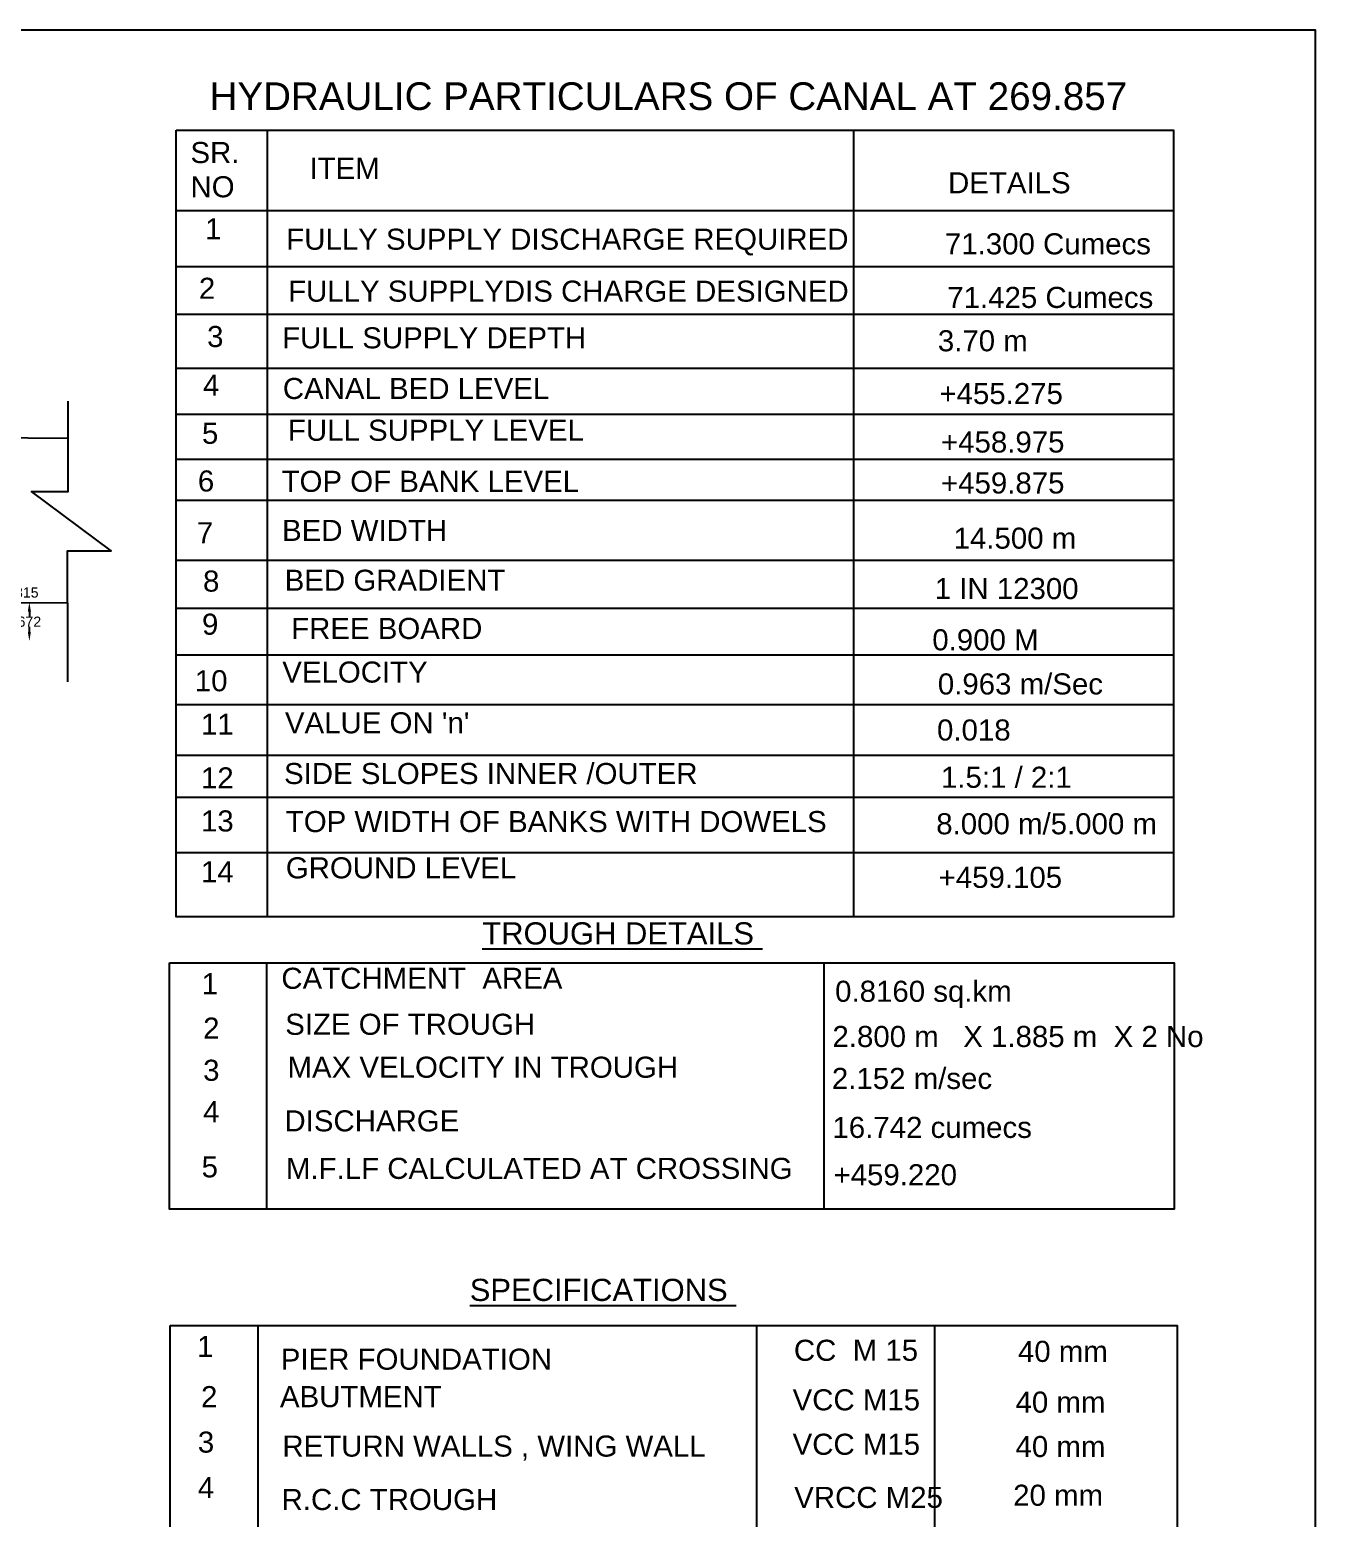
# Model space of a CAD drawing. Header units: inches. Extents: x 3910 to 36465, y 2 to 22749.
# Drawn here: x 29503 to 36465, y 14690 to 22749 of the extents above; entities that cross this region are included whole.
import ezdxf

# ---------------------------------------------------------------- set-up
doc = ezdxf.new("R2010")
doc.units = ezdxf.units.IN
doc.header["$MEASUREMENT"] = 0
doc.layers.add('DIMENSIONS', color=7, linetype='Continuous')
doc.layers.add('TEXT', color=7, linetype='Continuous')
doc.styles.get("Standard").update_dxf_attribs({"font": 'arial.ttf', "height": 55})
doc.dimstyles.get("Standard").update_dxf_attribs({"dimtxt": 55, "dimasz": 50, "dimexe": 0.18, "dimexo": 0.0625, "dimgap": 0.09, "dimtad": 0, "dimtih": 1, "dimtoh": 1, "dimdec": 4, "dimzin": 0, "dimdsep": 46, "dimtxsty": 'Standard', "dimcen": 0.09, "dimse1": 1, "dimse2": 1, "dimadec": 0, "dimazin": 0, "dimtfac": 1, "dimtdec": 4, "dimtofl": 0, "dimtmove": 0, "dimatfit": 3, "dimfxl": 1, "dimtolj": 1, "dimtzin": 0, "dimarcsym": 0})

# ---------------------------------------------------------------- blocks, each defined once
blk = doc.blocks.new('*D43')
at = {"layer": 'Defpoints', "color": 0, "transparency": 16777216}
for p in [(29361.7, 19649.2), (29361.7, 19438.8), (29500.4, 19438.8)]:
    blk.add_point(p, dxfattribs=at)
at = {"layer": 'DIMENSIONS', "color": 0, "lineweight": -2, "transparency": 16777216}
for p, q in [((29500.4, 19599.2), (29500.4, 19572.2)), ((29500.4, 19488.8), (29500.4, 19515.8))]:
    blk.add_line(p, q, dxfattribs=at)
at = {"layer": 'DIMENSIONS', "color": 0, "transparency": 16777216}
for points in [[(29492.1, 19599.2), (29508.8, 19599.2), (29500.4, 19649.2)], [(29492.1, 19488.8), (29508.8, 19488.8), (29500.4, 19438.8)]]:
    blk.add_solid(points, dxfattribs=at)
at = {"layer": 'DIMENSIONS', "color": 0, "transparency": 16777216, "insert": (29500.4, 19544), "char_height": 55, "attachment_point": 5}
blk.add_mtext('\\A1;672', dxfattribs=at)

msp = doc.modelspace()

# ---------------------------------------------------------------- linework, layer by layer
at = {"color": 0}
for points in [[(29710.85211, 20536.74486), (24893.34603, 20576.18271), (24893.34603, 20859.04505), (24820.23185, 20859.04505), (24820.23185, 20535.51527), (24325.65333, 20535.51527), (24325.65333, 20868.2782), (24247.95923, 20868.2782), (24247.95923, 20577.31191), (23219.28112, 20577.31191), (23219.28112, 20353.60678), (13285.30414, 20339.00413)], [(29706.69283, 19646.91559), (29706.69283, 19928.12501), (29943.40444, 19928.12501), (29512.05784, 20249.57786), (29710.85211, 20249.57786), (29710.85211, 20737.56587)], [(7981.90981, 19100.3688), (9982.39358, 19109.78497), (10340.38755, 19680.80655), (23382.64605, 19688.79301), (29706.69283, 19646.91559), (29706.69283, 19219.54573)]]:
    msp.add_lwpolyline(points, dxfattribs=at)
at = {"layer": 'DIMENSIONS', "color": 0}
for points in [[(36464.88291, 1.6242), (4078.91233, 1.6242), (4078.91233, 22749.09892), (36464.88291, 22749.09892)], [(30295.26266, 22204.85052), (35697.7894, 22204.85052), (35697.7894, 17947.1059), (30295.26266, 17947.1059)], [(30258.65969, 17696.54646), (35699.91914, 17696.54646), (35699.91914, 16363.08479), (30258.65969, 16363.08479)], [(30263.75949, 15733.93004), (35717.55387, 15733.93004), (35717.55387, 13833.71664), (30263.75949, 13833.71664)]]:
    msp.add_lwpolyline(points, close=True, dxfattribs=at)
for points in [[(30788.2722, 22204.85052), (30788.2722, 17947.1059)], [(33963.84798, 22204.85052), (33963.84798, 17947.1059)], [(30295.26266, 21769.84055), (35697.7894, 21769.84055)], [(30295.26266, 21468.03689), (35697.7894, 21468.03689)], [(30295.26266, 21209.77075), (35697.7894, 21209.77075)], [(30295.26266, 20916.05616), (35697.7894, 20916.05616)], [(30295.26266, 20667.91806), (35697.7894, 20667.91806)], [(30295.26266, 20424.84393), (35697.7894, 20424.84393)], [(30295.26266, 20202.02601), (35697.7894, 20202.02601)], [(30295.26266, 19876.63609), (35697.7894, 19876.63609)], [(30295.26266, 19618.36983), (35697.7894, 19618.36983)], [(30295.26266, 19365.16766), (35697.7894, 19365.16766)], [(30295.26266, 19096.77335), (35697.7894, 19096.77335)], [(30295.26266, 18821.87594), (35697.7894, 18821.87594)], [(30295.26266, 18593.99393), (35697.7894, 18593.99393)], [(30295.26266, 18295.21538), (35697.7894, 18295.21538)]]:
    msp.add_lwpolyline(points, dxfattribs=at)
at = {"layer": 'TEXT', "color": 0}
for points in [[(30785.41426, 17696.54646), (30785.41426, 16363.08479)], [(33804.32811, 16363.08479), (33804.32811, 17696.54646)], [(30737.8961, 15733.93004), (30737.8961, 13833.71664)], [(33441.19609, 13833.71664), (33441.19609, 15733.93004)], [(34403.05121, 15733.93004), (34403.05121, 13833.71664)]]:
    msp.add_lwpolyline(points, dxfattribs=at)

# ---------------------------------------------------------------- texts
at = {"color": 0}
msp.add_text('+459.815', height=55, dxfattribs=at).set_placement((29227.91656, 19674.87211))
at = {"layer": 'TEXT', "color": 0}
for s, height, p in [('HYDRAULIC PARTICULARS OF CANAL AT 269.857', 149.5925901, (30476.15654, 22314.88691)), ('SR. ', 114.046239, (30372.90466, 22027.40541)), ('ITEM', 114.046239, (31017.85014, 21941.94611)), ('NO', 114.046239, (30372.90466, 21842.11167)), ('DETAILS ', 114.046239, (34476.1281, 21863.78251)), ('1', 114.04624, (30451.99657, 21614.64458)), ('FULLY SUPPLY DISCHARGE REQUIRED ', 114.0462388, (30891.7786, 21558.12551)), ('71.300 Cumecs ', 114.0462388, (34459.21454, 21533.09696)), ('2', 114.04624, (30418.63548, 21292.43183)), ('FULLY SUPPLYDIS CHARGE DESIGNED ', 114.0462388, (30901.71456, 21276.85398)), ('71.425 Cumecs ', 114.0462388, (34472.02476, 21242.98726)), ('3', 114.04624, (30463.11693, 21031.32832)), ('FULL SUPPLY DEPTH ', 114.0462388, (30869.60352, 21024.22266)), ('3.70 m', 114.046239, (34420.78399, 21008.33971)), ('4', 114.04624, (30440.8762, 20767.81535)), ('CANAL BED LEVEL ', 114.0462388, (30873.21283, 20749.79632)), ('+455.275', 114.046239, (34429.32417, 20722.49626)), ('FULL SUPPLY LEVEL ', 114.0462388, (30900.99516, 20523.89116)), ('5', 114.04624, (30435.31594, 20507.44622)), ('+458.975', 114.046239, (34437.89533, 20460.04289)), ('6', 114.04624, (30413.07522, 20249.18396)), ('TOP OF BANK LEVEL ', 114.0462388, (30866.5566, 20247.28272)), ('+459.875', 114.046239, (34437.89533, 20238.19427)), ('7', 114.04624, (30407.65304, 19968.86664)), ('BED WIDTH ', 114.046239, (30869.14869, 19981.63685)), ('14.500 m', 114.046239, (34506.21625, 19939.55188)), ('BED GRADIENT ', 114.0462388, (30883.45906, 19711.63169)), ('8', 114.04624, (30441.01429, 19707.12579)), ('1 IN 12300 ', 114.0462388, (34403.73483, 19666.50744)), ('9', 114.04624, (30435.45402, 19473.76295)), ('FREE BOARD', 114.046239, (30918.37583, 19450.62033)), ('0.900 M', 114.046239, (34390.92471, 19389.19668)), ('10', 114.046239, (30396.53268, 19167.60619)), ('VELOCITY ', 114.046239, (30870.15225, 19214.53145)), ('0.963 m/Sec', 114.0462388, (34420.81508, 19150.28275)), ('11', 114.046239, (30429.89393, 18932.39465)), ("VALUE ON 'n'", 114.0462388, (30884.61925, 18939.89757)), ('0.018 ', 114.046239, (34416.46703, 18900.92967)), ('SIDE SLOPES INNER /OUTER ', 114.0462388, (30879.79688, 18665.26362)), ('12', 114.046239, (30429.89393, 18641.46718)), ('1.5:1 / 2:1', 114.0462388, (34437.81732, 18644.95048)), ('13', 114.046239, (30429.89393, 18408.46155)), ('TOP WIDTH OF BANKS WITH DOWELS ', 114.0462388, (30889.44162, 18405.08407)), ('8.000 m/5.000 m', 114.0462388, (34412.19689, 18393.23761)), ('14', 114.046239, (30429.89393, 18133.5139)), ('GROUND LEVEL ', 114.0462388, (30889.44162, 18154.54086)), ('+459.105', 114.046239, (34425.00711, 18103.12791)), ('%%UTROUGH DETAILS ', 120, (31953.58744, 17796.66704)), ('CATCHMENT  AREA ', 114.0462388, (30865.30788, 17556.53927)), ('1', 114.04624, (30433.35717, 17527.49116)), ('0.8160 sq.km', 114.0462388, (33864.53008, 17486.2812)), ('SIZE OF TROUGH ', 114.0462388, (30886.07476, 17307.55511)), ('2', 114.04624, (30441.6639, 17286.80641)), ('2.800 m   X 1.885 m  X 2 No', 114.0462388, (33849.95183, 17241.58064)), ('3', 114.04624, (30441.6639, 17058.5709)), ('MAX VELOCITY IN TROUGH ', 114.0462388, (30898.53491, 17075.16989)), ('2.152 m/sec', 114.0462388, (33847.03612, 17014.35863)), ('4', 114.04624, (30441.6639, 16834.48515)), ('DISCHARGE ', 114.046239, (30881.92144, 16784.68834)), ('16.742 cumecs ', 114.0462388, (33849.95183, 16749.26631)), ('5', 114.04624, (30433.35717, 16535.70412)), ('M.F.LF CALCULATED AT CROSSING ', 114.0462388, (30890.22817, 16527.40466)), ('+459.220', 114.046239, (33855.78305, 16492.91333)), ('%%USPECIFICATIONS ', 120, (31885.5771, 15866.44806)), ('1', 114.04624, (30408.60694, 15563.38948)), ('CC  M 15 ', 114.046239, (33641.13213, 15542.45186)), ('40 mm', 114.046239, (34854.63629, 15536.55383)), ('PIER FOUNDATION ', 114.0462388, (30862.06616, 15494.32925)), ('2', 114.04624, (30430.20023, 15291.46487)), ('ABUTMENT ', 114.046239, (30857.7477, 15291.46487)), ('VCC M15', 114.046239, (33634.22522, 15274.16294)), ('40 mm', 114.046239, (34841.74883, 15261.77153)), ('3', 114.04624, (30412.92565, 15045.43784)), ('RETURN WALLS , WING WALL', 114.0462388, (30870.70357, 15023.85657)), ('VCC M15', 114.046239, (33634.22522, 15033.72853)), ('40 mm', 114.046239, (34841.74883, 15021.337)), ('4', 114.04624, (30412.92565, 14799.41081)), ('R.C.C TROUGH ', 114.0462388, (30866.38486, 14734.66688)), ('VRCC M25', 114.046239, (33642.81686, 14746.06587)), ('20 mm', 114.046239, (34828.90349, 14757.62242))]:
    msp.add_text(s, height=height, dxfattribs=at).set_placement(p)

# ---------------------------------------------------------------- dimensions: what is measured, and where the dimension line sits
at = {"layer": 'DIMENSIONS', "color": 0}
dim = msp.add_linear_dim(base=(29500.44838, 19438.76788), p1=(29361.71647, 19649.2), p2=(29361.71647, 19438.76788), angle=90, text='672', dimstyle='Standard', dxfattribs=at)
dim.commit()
dim.dimension.update_dxf_attribs({"geometry": '*D43', "text_midpoint": (29500.44838, 19543.98394)})

doc.saveas('drawing.dxf')
